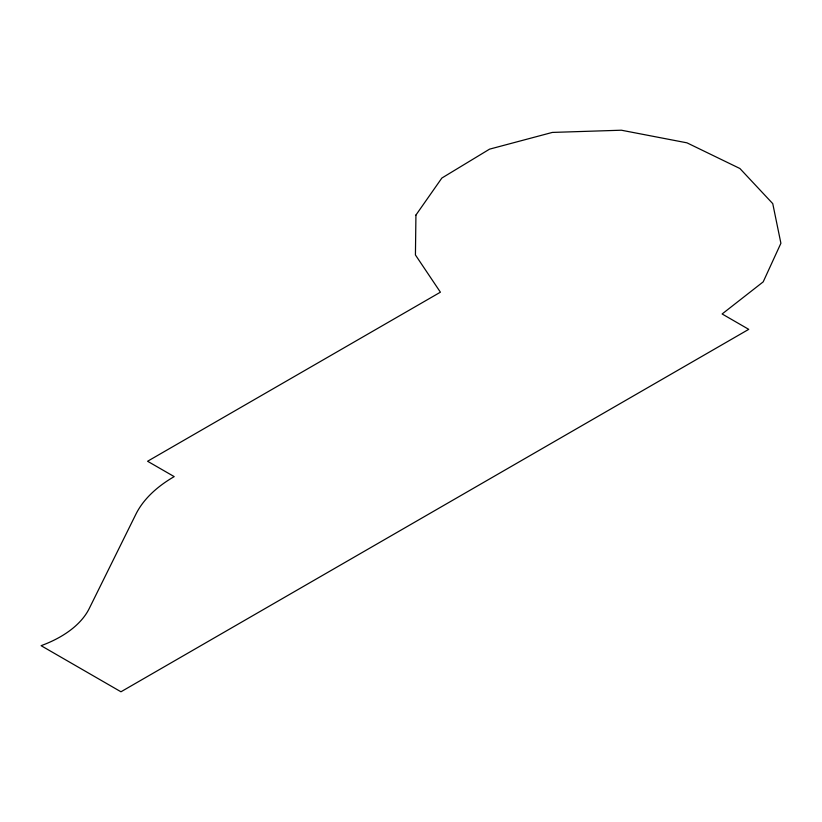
<?xml version="1.0" encoding="UTF-8"?>
<svg xmlns="http://www.w3.org/2000/svg" width="822" height="822" viewBox="0 0 822 822"><rect width="100%" height="100%" fill="white"/><g stroke="black" fill="none" stroke-linecap="round" stroke-linejoin="round"><path stroke-width="1.23" d="M415.932 215.045L415.429 254.964L440.407 292.19L147.58 461.255L174.202 476.616A150.59 86.937 0 0 0 135.887 514.223L89.249 608.506A112.943 65.205 0 0 1 41.1 645.681L120.957 691.785L748.739 329.345L722.127 313.973L763.196 281.864L780.9 243.271L772.752 203.63L739.903 168.51L686.966 142.833L621.37 130.215L552.333 132.424L489.552 149.152L441.856 178.045L415.932 215.045"/></g></svg>
